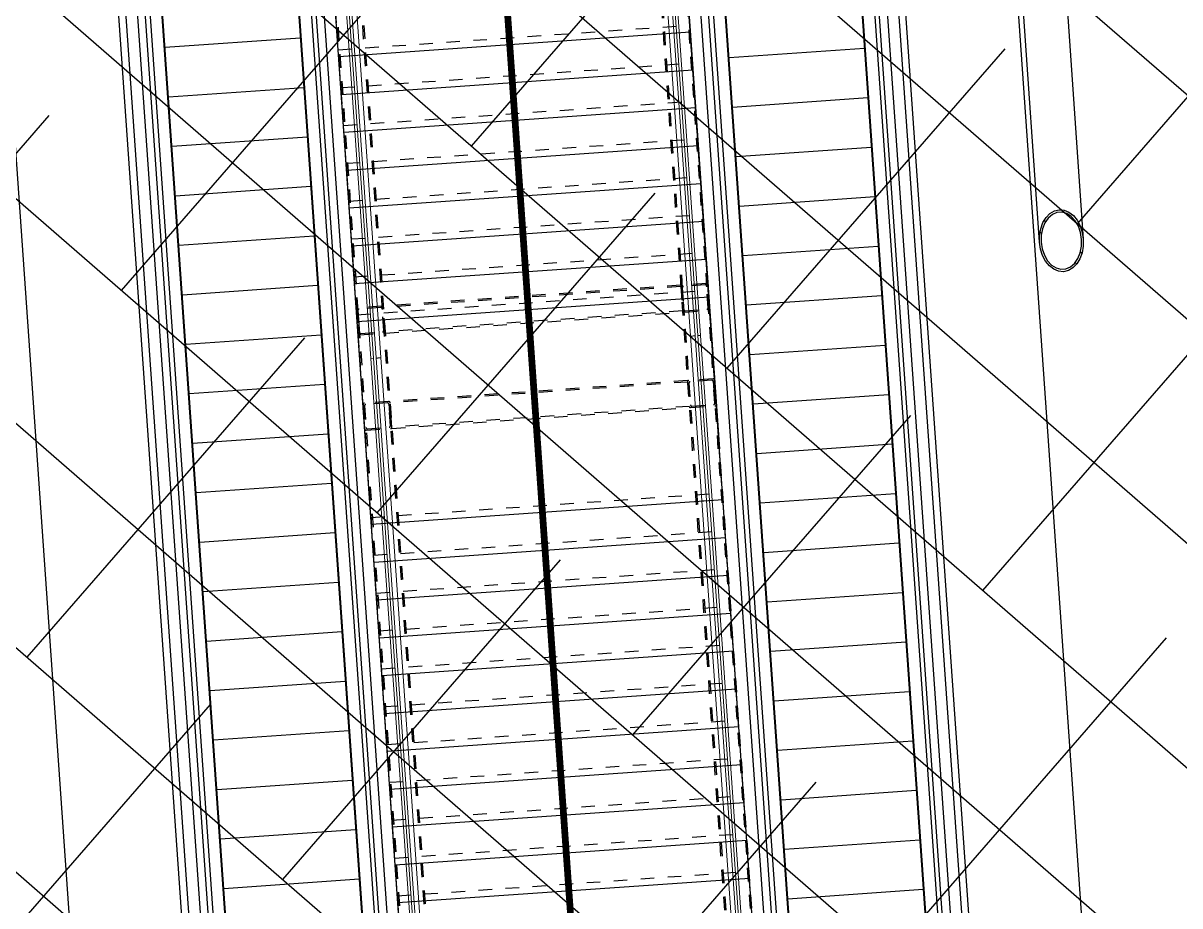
# Model space of a CAD drawing. Header units: millimetres. Extents: x 50357 to 985146, y 723188 to 1803594.
# Drawn here: x 834548.8 to 834557.34, y 818127.16 to 818133.68 of the extents above; entities that cross this region are included whole.
import ezdxf
from ezdxf.xclip import XClip

# ---------------------------------------------------------------- set-up
doc = ezdxf.new("R2010")
doc.units = ezdxf.units.MM
doc.header["$LTSCALE"] = 3
doc.header["$MEASUREMENT"] = 0
for name, pattern in [('DASHED2', [0.375, 0.25, -0.125]), ('Grid Line', [22.225, 12.7, -3.175, 3.175, -3.175]), ('XXASB-PIW-ARC-DWG-1012-MWP-XXXX-WS3-XC$0$XXXXX-PIW-P-ASB_BRIDGE_STAIR_ESCALATOR-XXX$0$Member Hidden', [4.5, 2.5, -2])]:
    doc.linetypes.add(name, pattern=pattern)
doc.layers.add('-Excluded area line', color=7, linetype='DASHED2', lineweight=40)
doc.layers.add('-Section line', color=7, linetype='Continuous')
doc.layers.add('00_Xref', color=7, linetype='Continuous')
for name, color, linetype, true_color in [('WKD071__', 7, 'Continuous', 0x6e6e6e), ('XXASB-PIW-ARC-DWG-1012-MWP-XXXX-WS3-XC$0$XXXXX-PIW-P-ASB_BRIDGE_DECK_STR-XXX$0$ADS280_BSteel', 7, 'Continuous', 0x6e6e6e), ('XXASB-PIW-ARC-DWG-1012-MWP-XXXX-WS3-XC$0$XXXXX-PIW-P-ASB_BRIDGE_DECK_STR-XXX$0$ADS280_S', 7, 'Continuous', 0x6e6e6e), ('XXASB-PIW-ARC-DWG-1012-MWP-XXXX-WS3-XC$0$XXXXX-PIW-P-ASB_BRIDGE_STAIR_ESCALATOR-XXX$0$A-GENM', 7, 'Continuous', 0x6e6e6e), ('XXASB-PIW-ARC-DWG-1012-MWP-XXXX-WS3-XC$0$XXXXX-PIW-P-ASB_BRIDGE_STAIR_ESCALATOR-XXX$0$ADS240', 7, 'XXASB-PIW-ARC-DWG-1012-MWP-XXXX-WS3-XC$0$XXXXX-PIW-P-ASB_BRIDGE_STAIR_ESCALATOR-XXX$0$Member Hidden', 0x6e6e6e), ('XXASB-PIW-ARC-DWG-1012-MWP-XXXX-WS3-XC$0$XXXXX-PIW-P-ASB_BRIDGE_STAIR_ESCALATOR-XXX$0$ADS240_F', 7, 'Continuous', 0x6e6e6e), ('XXASB-PIW-ARC-DWG-1012-MWP-XXXX-WS3-XC$0$XXXXX-PIW-P-ASB_BRIDGE_STAIR_ESCALATOR-XXX$0$ADS292_H', 7, 'XXASB-PIW-ARC-DWG-1012-MWP-XXXX-WS3-XC$0$XXXXX-PIW-P-ASB_BRIDGE_STAIR_ESCALATOR-XXX$0$Member Hidden', 0x6e6e6e), ('XXASB-PIW-ARC-DWG-1012-MWP-XXXX-WS3-XC$0$XXXXX-PIW-P-ASB_BRIDGE_STAIR_ESCALATOR-XXX$0$ADS292_H1', 7, 'XXASB-PIW-ARC-DWG-1012-MWP-XXXX-WS3-XC$0$XXXXX-PIW-P-ASB_BRIDGE_STAIR_ESCALATOR-XXX$0$Member Hidden', 0x6e6e6e), ('XXASB-PIW-ARC-DWG-1012-MWP-XXXX-WS3-XC$0$XXXXX-PIW-P-ASB_BRIDGE_STAIR_ESCALATOR-XXX$0$Q-SPCQ-1', 7, 'Continuous', 0x6e6e6e)]:
    doc.layers.add(name, color=color, linetype=linetype, true_color=true_color)
doc.layers.add('XXASB-PIW-ARC-DWG-1012-MWP-XXXX-WS3-XC$0$XXXXX-PIW-P-ASB_BRIDGE_DECK_ARC-XXX$0$A-FLOR-HRAL', color=7, linetype='Continuous', lineweight=13, true_color=0x6e6e6e)

# ---------------------------------------------------------------- blocks, each defined once
blk = doc.blocks.new('x-baseplan')
blk.add_lwpolyline([(834550.5505, 818213.8099), (834557.1707, 818119.1058), (834549.7388, 818118.5863), (834547.9798, 818143.7498), (834547.5808, 818143.722), (834547.5407, 818144.2956), (834539.9643, 818143.7659), (834540.0207, 818142.9597), (834532.4541, 818142.4509), (834523.9731, 818144.3196), (834526.2542, 818154.6723), (834539.4112, 818151.6754), (834539.6457, 818148.3218), (834547.2222, 818148.8514), (834547.1833, 818149.4081), (834547.5823, 818149.436), (834542.9962, 818215.0413), (834543.2207, 818215.057), (834550.326, 818213.7942), (834550.5505, 818213.8099)])
blk = doc.blocks.new('XXASB-PIW-ARC-DWG-1012-MWP-XXXX-WS3-XC$0$XXXXX-PIW-P-ASB_BRIDGE_DECK_ARC-XXX$0$HANDRAIL - HANDRAIL-3273728-DECK F_F_L__ARC')
at = {"layer": 'XXASB-PIW-ARC-DWG-1012-MWP-XXXX-WS3-XC$0$XXXXX-PIW-P-ASB_BRIDGE_DECK_ARC-XXX$0$A-FLOR-HRAL'}
for p, q in [((-668972.4, 91790.1), (-668972.4, 87310.1)), ((-668937.4, 87310.1), (-668937.4, 91790.1)), ((-668917.4, 87307.6), (-668917.4, 91787.6)), ((-668917.4, 87307.6), (-668917.4, 91787.6)), ((-668897.4, 91787.6), (-668897.4, 87307.6)), ((-668972.4, 87310.1), (-668972.4, 86090.1)), ((-668937.4, 86090.1), (-668937.4, 87310.1)), ((-668917.4, 86087.6), (-668917.4, 87307.6)), ((-668917.4, 86087.6), (-668917.4, 87307.6)), ((-668917.4, 87307.6), (-668897.4, 87307.6)), ((-668897.4, 87307.6), (-668897.4, 86087.6)), ((-668972.4, 86090.1), (-668972.5, 81890.1)), ((-668937.5, 81890.1), (-668937.4, 86090.1)), ((-668917.5, 81887.6), (-668917.4, 86087.6)), ((-668917.5, 81887.6), (-668917.4, 86087.6)), ((-668917.4, 86087.6), (-668897.4, 86087.6)), ((-668897.4, 86087.6), (-668897.5, 81887.6))]:
    blk.add_line(p, q, dxfattribs=at)
for points in [[(-668962.4, 87307.6), (-668964.2, 87307.6), (-668966.8, 87307.8), (-668969.6, 87308.3), (-668971.2, 87308.8), (-668972.2, 87309.4), (-668972.4, 87309.9), (-668972.4, 87310.1)], [(-668962.4, 86087.6), (-668964.2, 86087.6), (-668966.8, 86087.8), (-668969.6, 86088.3), (-668971.2, 86088.8), (-668972.2, 86089.4), (-668972.4, 86089.9), (-668972.4, 86090.1)]]:
    blk.add_open_spline(points, degree=3, knots=[0, 0, 0, 0, 0.1666667, 0.25, 0.3333333, 0.4166667, 0.5, 0.5, 0.5, 0.5], dxfattribs=at)
for points in [[(-668937.4, 87310.1), (-668937.4, 87309.9), (-668937.7, 87309.4), (-668938.7, 87308.8), (-668940.3, 87308.3), (-668942.4, 87307.9), (-668959.8, 87307.6), (-668961.6, 87307.6), (-668962.4, 87307.6)], [(-668937.4, 86090.1), (-668937.4, 86089.9), (-668937.7, 86089.4), (-668938.7, 86088.8), (-668940.3, 86088.3), (-668942.4, 86087.9), (-668959.8, 86087.6), (-668961.6, 86087.6), (-668962.4, 86087.6)]]:
    blk.add_open_spline(points, degree=3, dxfattribs=at)
blk = doc.blocks.new('XXASB-PIW-ARC-DWG-1012-MWP-XXXX-WS3-XC$0$XXXXX-PIW-P-ASB_BRIDGE_DECK_ARC-XXX$0$HANDRAIL1 - HANDRAIL-3274031-DECK F_F_L__ARC')
at = {"layer": 'XXASB-PIW-ARC-DWG-1012-MWP-XXXX-WS3-XC$0$XXXXX-PIW-P-ASB_BRIDGE_DECK_ARC-XXX$0$A-FLOR-HRAL'}
for p, q in [((-671148, 87307.6), (-671147.9, 91787.6)), ((-671128, 87307.6), (-671127.9, 91787.6)), ((-671127.9, 91787.6), (-671128, 87307.6)), ((-671107.9, 91790.1), (-671108, 87310.1)), ((-671073, 87310.1), (-671072.9, 91790.1)), ((-671148, 86087.6), (-671148, 87307.6)), ((-671148, 87307.6), (-671128, 87307.6)), ((-671128, 86087.6), (-671128, 87307.6)), ((-671128, 87307.6), (-671128, 86087.6)), ((-671108, 87310.1), (-671108, 86090.1)), ((-671073, 86090.1), (-671073, 87310.1)), ((-671148, 81887.6), (-671148, 86087.6)), ((-671148, 86087.6), (-671128, 86087.6)), ((-671128, 81887.6), (-671128, 86087.6)), ((-671128, 86087.6), (-671128, 81887.6)), ((-671108, 86090.1), (-671108, 81890.1)), ((-671073, 81890.1), (-671073, 86090.1))]:
    blk.add_line(p, q, dxfattribs=at)
for points in [[(-671098, 87307.6), (-671099.7, 87307.6), (-671102.3, 87307.8), (-671105.1, 87308.3), (-671106.7, 87308.8), (-671107.7, 87309.4), (-671108, 87309.9), (-671108, 87310.1)], [(-671098, 86087.6), (-671099.7, 86087.6), (-671102.3, 86087.8), (-671105.1, 86088.3), (-671106.7, 86088.8), (-671107.7, 86089.4), (-671108, 86089.9), (-671108, 86090.1)]]:
    blk.add_open_spline(points, degree=3, knots=[0, 0, 0, 0, 0.1666667, 0.25, 0.3333333, 0.4166667, 0.5, 0.5, 0.5, 0.5], dxfattribs=at)
for points in [[(-671073, 87310.1), (-671073, 87309.9), (-671073.2, 87309.4), (-671074.2, 87308.8), (-671075.8, 87308.3), (-671077.9, 87307.9), (-671095.3, 87307.6), (-671097.1, 87307.6), (-671098, 87307.6)], [(-671073, 86090.1), (-671073, 86089.9), (-671073.2, 86089.4), (-671074.2, 86088.8), (-671075.8, 86088.3), (-671077.9, 86087.9), (-671080.4, 86087.6), (-671097.1, 86087.6), (-671098, 86087.6)]]:
    blk.add_open_spline(points, degree=3, dxfattribs=at)
blk = doc.blocks.new('XXASB-PIW-ARC-DWG-1012-MWP-XXXX-WS3-XC$0$XXXXX-PIW-P-ASB_BRIDGE_DECK_ARC-XXX')
at = {"layer": 'XXASB-PIW-ARC-DWG-1012-MWP-XXXX-WS3-XC$0$XXXXX-PIW-P-ASB_BRIDGE_DECK_ARC-XXX$0$A-FLOR-HRAL', "rotation": 3.999000000000387}
for name, p in [('XXASB-PIW-ARC-DWG-1012-MWP-XXXX-WS3-XC$0$XXXXX-PIW-P-ASB_BRIDGE_DECK_ARC-XXX$0$HANDRAIL - HANDRAIL-3273728-DECK F_F_L__ARC', (835227159.6, 818090927.1)), ('XXASB-PIW-ARC-DWG-1012-MWP-XXXX-WS3-XC$0$XXXXX-PIW-P-ASB_BRIDGE_DECK_ARC-XXX$0$HANDRAIL1 - HANDRAIL-3274031-DECK F_F_L__ARC', (835226970.6, 818090913.9))]:
    blk.add_blockref(name, p, dxfattribs=at)
blk = doc.blocks.new('XXASB-PIW-ARC-DWG-1012-MWP-XXXX-WS3-XC$0$XXXXX-PIW-P-ASB_BRIDGE_DECK_STR-XXX')
at = {"layer": 'XXASB-PIW-ARC-DWG-1012-MWP-XXXX-WS3-XC$0$XXXXX-PIW-P-ASB_BRIDGE_DECK_STR-XXX$0$ADS280_BSteel'}
h = blk.add_hatch(dxfattribs=at)
h.set_pattern_fill('FP_2', color=256, angle=93.99871, style=0, pattern_type=2)
h.set_pattern_definition([(138.9987, (834535446.13, 818208226.75), (-233.3007, -268.3695), []), (138.9987, (834535066.06, 818208200.2), (-233.3007, -268.3695), [])])
h.paths.add_polyline_path([(834556303.2, 818132061.6), (834556303.7, 818132112.7), (834556312.3, 818132161.8), (834556328.5, 818132206.5), (834556351.5, 818132244.4), (834556380.3, 818132273.8), (834556413.2, 818132293.1), (834556448.8, 818132301.3), (834556485.1, 818132298.1), (834556520.4, 818132283.6), (834556553, 818132258.5), (834556581.1, 818132224.1), (834556603.4, 818132182.2), (834556618.7, 818132134.7), (834556626.3, 818132084.2), (834556625.8, 818132033), (834556617.2, 818131983.9), (834556601, 818131939.2), (834556578, 818131901.3), (834556549.2, 818131871.9), (834556516.3, 818131852.6), (834556480.7, 818131844.4), (834556444.4, 818131847.6), (834556409, 818131862.1), (834556376.5, 818131887.2), (834556348.4, 818131921.6), (834556326.1, 818131963.6), (834556310.8, 818132011)], flags=0)
h.paths.add_polyline_path([(834556315.7, 818132062.4), (834556323.5, 818132012.3), (834556339.6, 818131965.6), (834556362.9, 818131925.2), (834556392.2, 818131893.4), (834556425.7, 818131872), (834556461.4, 818131862.3), (834556497.3, 818131864.8), (834556531.4, 818131879.4), (834556561.6, 818131905.3), (834556586.1, 818131940.8), (834556603.6, 818131984.1), (834556613, 818132032.5), (834556613.8, 818132083.3), (834556606, 818132133.4), (834556589.9, 818132180.1), (834556566.6, 818132220.5), (834556537.3, 818132252.3), (834556503.8, 818132273.7), (834556468.1, 818132283.4), (834556432.1, 818132280.9), (834556398.1, 818132266.3), (834556367.9, 818132240.5), (834556343.4, 818132204.9), (834556325.9, 818132161.6), (834556316.5, 818132113.2)], flags=0)
for p, q in [((834556303.2, 818132061.6), (834556078.3, 818135279)), ((834556401.4, 818135301.5), (834556626.3, 818132084.2))]:
    blk.add_line(p, q, dxfattribs=at)
at = {"layer": 'XXASB-PIW-ARC-DWG-1012-MWP-XXXX-WS3-XC$0$XXXXX-PIW-P-ASB_BRIDGE_DECK_STR-XXX$0$ADS280_S', "flags": 128}
for points in [[(834556303.2, 818132062), (834556303.7, 818132112.7), (834556312.3, 818132161.8), (834556328.5, 818132206.5), (834556351.5, 818132244.4), (834556380.3, 818132273.8), (834556413.2, 818132293.1), (834556448.8, 818132301.3), (834556485.1, 818132298.1), (834556520.4, 818132283.6), (834556553, 818132258.5), (834556581.1, 818132224.1), (834556603.4, 818132182.2), (834556618.7, 818132134.7), (834556626.3, 818132084.6)], [(834556613.8, 818132083.3), (834556606, 818132133.4), (834556589.9, 818132180.1), (834556566.6, 818132220.5), (834556537.3, 818132252.3), (834556503.8, 818132273.7), (834556468.1, 818132283.4), (834556432.1, 818132280.9), (834556398.1, 818132266.3), (834556367.9, 818132240.5), (834556343.4, 818132204.9), (834556325.9, 818132161.6), (834556316.5, 818132113.2), (834556315.7, 818132062.4)], [(834556626.3, 818132084.2), (834556625.8, 818132033), (834556617.2, 818131983.9), (834556601, 818131939.2), (834556578, 818131901.3), (834556549.2, 818131871.9), (834556516.3, 818131852.6), (834556480.7, 818131844.4), (834556444.4, 818131847.6), (834556409, 818131862.1), (834556376.5, 818131887.2), (834556348.4, 818131921.6), (834556326.1, 818131963.6), (834556310.8, 818132011), (834556303.2, 818132061.6)], [(834556315.7, 818132062.4), (834556323.5, 818132012.3), (834556339.6, 818131965.6), (834556362.9, 818131925.2), (834556392.2, 818131893.4), (834556425.7, 818131872), (834556461.4, 818131862.3), (834556497.3, 818131864.8), (834556531.4, 818131879.4), (834556561.6, 818131905.3), (834556586.1, 818131940.8), (834556603.6, 818131984.1), (834556613, 818132032.5), (834556613.8, 818132083.3)]]:
    blk.add_lwpolyline(points, dxfattribs=at)
blk = doc.blocks.new('XXASB-PIW-ARC-DWG-1012-MWP-XXXX-WS3-XC$0$XXXXX-PIW-P-ASB_BRIDGE_STAIR_ESCALATOR-XXX$0$KONEGL-TravelMaster110_Escalator_Single_metric - TM110 - 101384-1810381-DECK F_F_L__STR')
at = {"layer": 'XXASB-PIW-ARC-DWG-1012-MWP-XXXX-WS3-XC$0$XXXXX-PIW-P-ASB_BRIDGE_STAIR_ESCALATOR-XXX$0$Q-SPCQ-1'}
for p, q in [((7575.6, 773.5), (-885, 773.5)), ((7327.3, 687.4), (-8262.6, 687.4)), ((-8262.6, 629.2), (7327.3, 629.2)), ((7574.3, 593.5), (-7791.7, 593.5)), ((-7757, 505), (7607.7, 505)), ((-7748.3, 500), (7616.1, 500)), ((-4336.6, 500), (-4336.6, -500)), ((-3970.6, 500), (-3970.6, -500)), ((-3604.5, 500), (-3604.5, -500)), ((-3238.4, 500), (-3238.4, -500)), ((-2872.3, 500), (-2872.3, -500)), ((-2506.2, 500), (-2506.2, -500)), ((-2140.2, 500), (-2140.2, -500)), ((-1774.1, 500), (-1774.1, -500)), ((-1408, 500), (-1408, -500)), ((-1041.9, 500), (-1041.9, -500)), ((-675.8, 500), (-675.8, -500)), ((-309.7, 500), (-309.7, -500)), ((56.3, 500), (56.3, -500)), ((422.4, 500), (422.4, -500)), ((788.5, 500), (788.5, -500)), ((1154.6, 500), (1154.6, -500)), ((1520.7, 500), (1520.7, -500)), ((1886.7, 500), (1886.7, -500)), ((7607.7, -505), (-7757, -505)), ((7616.1, -500), (-7748.3, -500)), ((7574.3, -593.5), (-7791.7, -593.5)), ((-8262.6, -629.2), (7327.3, -629.2)), ((7327.3, -687.4), (-8262.6, -687.4)), ((-7790.5, -773.5), (7575.6, -773.5))]:
    blk.add_line(p, q, dxfattribs=at)
blk = doc.blocks.new('XXASB-PIW-ARC-DWG-1012-MWP-XXXX-WS3-XC$0$XXXXX-PIW-P-ASB_BRIDGE_STAIR_ESCALATOR-XXX$0$KONEGL-TravelMaster110_Escalator_Single_metric - TM110 - 101384-V1-DECK F_F_L__STR')
at = {"layer": 'XXASB-PIW-ARC-DWG-1012-MWP-XXXX-WS3-XC$0$XXXXX-PIW-P-ASB_BRIDGE_STAIR_ESCALATOR-XXX$0$Q-SPCQ-1'}
for p, q in [((7575.6, 773.5), (-7790.4, 773.5)), ((7327.3, 687.4), (-8262.6, 687.4)), ((-8262.6, 629.2), (7327.3, 629.2)), ((7574.3, 593.5), (-7791.7, 593.5)), ((-7757, 505), (7607.7, 505)), ((-7748.3, 500), (7616.1, 500)), ((-3970.6, 500), (-3970.6, -500)), ((-3604.5, 500), (-3604.5, -500)), ((-3238.4, 500), (-3238.4, -500)), ((-2872.3, 500), (-2872.3, -500)), ((-2506.2, 500), (-2506.2, -500)), ((-2140.2, 500), (-2140.2, -500)), ((-1774.1, 500), (-1774.1, -500)), ((-1408, 500), (-1408, -500)), ((-1041.9, 500), (-1041.9, -500)), ((-675.8, 500), (-675.8, -500)), ((-309.7, 500), (-309.7, -500)), ((56.3, 500), (56.3, -500)), ((422.4, 500), (422.4, -500)), ((788.5, 500), (788.5, -500)), ((1154.6, 500), (1154.6, -500)), ((1520.7, 500), (1520.7, -500)), ((1886.7, 500), (1886.7, -500)), ((2252.8, 500), (2252.8, -500)), ((7607.7, -505), (-7757, -505)), ((7616.1, -500), (-7748.3, -500)), ((7574.3, -593.5), (-7791.7, -593.5)), ((-8262.6, -629.2), (7327.3, -629.2)), ((7327.3, -687.4), (-8262.6, -687.4)), ((-885, -773.5), (7575.6, -773.5))]:
    blk.add_line(p, q, dxfattribs=at)
blk = doc.blocks.new('XXASB-PIW-ARC-DWG-1012-MWP-XXXX-WS3-XC$0$XXXXX-PIW-P-ASB_BRIDGE_STAIR_ESCALATOR-XXX$0$Square Hollow Sections - SHS 200x200x10-V38-DECK F_F_L__STR')
at = {"layer": 'XXASB-PIW-ARC-DWG-1012-MWP-XXXX-WS3-XC$0$XXXXX-PIW-P-ASB_BRIDGE_STAIR_ESCALATOR-XXX$0$ADS292_H'}
for p, q in [((-1100.3, -100), (-1100.3, 100)), ((1099.8, 100), (-1100.3, 100)), ((1099.8, 90), (-1100.3, 90)), ((1099.8, 100), (1099.8, -100)), ((1099.8, -90), (-1100.3, -90)), ((-1100.3, -100), (1099.8, -100))]:
    blk.add_line(p, q, dxfattribs=at)
blk = doc.blocks.new('XXASB-PIW-ARC-DWG-1012-MWP-XXXX-WS3-XC$0$XXXXX-PIW-P-ASB_BRIDGE_STAIR_ESCALATOR-XXX$0$A$C1D6126A4')
at = {"layer": 'XXASB-PIW-ARC-DWG-1012-MWP-XXXX-WS3-XC$0$XXXXX-PIW-P-ASB_BRIDGE_STAIR_ESCALATOR-XXX$0$ADS240_F'}
for p, q in [((834554618.2, 818120845), (834553171.9, 818141534.5)), ((834552024.5, 818120663.7), (834550578.3, 818141353.2)), ((834551131.9, 818133432.5), (834553725.6, 818133613.8)), ((834551151.5, 818133153.2), (834553745.1, 818133334.5)), ((834551171, 818132873.9), (834553764.7, 818133055.2)), ((834551190.5, 818132594.6), (834553784.2, 818132775.9)), ((834551210, 818132315.3), (834553803.7, 818132496.6)), ((834551229.6, 818132035.9), (834553823.2, 818132217.3)), ((834551249.1, 818131756.6), (834553842.8, 818131937.9)), ((834551268.6, 818131477.3), (834553862.3, 818131658.6)), ((834551373.2, 818129981), (834553966.9, 818130162.3)), ((834551373.2, 818129981), (834553966.9, 818130162.3)), ((834551392.7, 818129701.6), (834553986.4, 818129883)), ((834551412.3, 818129422.3), (834554005.9, 818129603.6)), ((834551431.8, 818129143), (834554025.5, 818129324.3)), ((834551451.3, 818128863.7), (834554045, 818129045)), ((834551470.8, 818128584.4), (834554064.5, 818128765.7)), ((834551490.4, 818128305.1), (834554084, 818128486.4)), ((834551509.9, 818128025.7), (834554103.6, 818128207)), ((834551529.4, 818127746.4), (834554123.1, 818127927.7)), ((834551549, 818127467.1), (834554142.6, 818127648.4)), ((834551568.5, 818127187.8), (834554162.1, 818127369.1))]:
    blk.add_line(p, q, dxfattribs=at)
blk = doc.blocks.new('XXASB-PIW-ARC-DWG-1012-MWP-XXXX-WS3-XC$0$XXXXX-PIW-P-ASB_BRIDGE_STAIR_ESCALATOR-XXX$0$200x200x10 SHS')
at = {"layer": 'XXASB-PIW-ARC-DWG-1012-MWP-XXXX-WS3-XC$0$XXXXX-PIW-P-ASB_BRIDGE_STAIR_ESCALATOR-XXX$0$ADS292_H1', "ltscale": 0.3}
blk.add_lwpolyline([(90, 0), (-90, 0, 0.414214), (-100, -10), (-100, -190, 0.414214), (-90, -200), (90, -200, 0.414214), (100, -190), (100, -10, 0.414214)], format="xyb", close=True, dxfattribs=at)
at = {"layer": 'XXASB-PIW-ARC-DWG-1012-MWP-XXXX-WS3-XC$0$XXXXX-PIW-P-ASB_BRIDGE_STAIR_ESCALATOR-XXX$0$ADS292_H1', "ltscale": 0.2}
blk.add_lwpolyline([(80, -10), (-80, -10, 0.414214), (-90, -20), (-90, -180, 0.414214), (-80, -190), (80, -190, 0.414214), (90, -180), (90, -20, 0.414214)], format="xyb", close=True, dxfattribs=at)
blk = doc.blocks.new('XXASB-PIW-ARC-DWG-1012-MWP-XXXX-WS3-XC$0$XXXXX-PIW-P-ASB_BRIDGE_STAIR_ESCALATOR-XXX')
at = {"layer": 'XXASB-PIW-ARC-DWG-1012-MWP-XXXX-WS3-XC$0$XXXXX-PIW-P-ASB_BRIDGE_STAIR_ESCALATOR-XXX$0$A-GENM'}
for points in [[(834556115.3, 818121613.3), (834556165.2, 818121616.8), (834554798, 818141174), (834554897.8, 818141181), (834554789.8, 818142726.2), (834554640.1, 818142715.8)], [(834550435.1, 818121216.2), (834550385.3, 818121212.7), (834549018.1, 818140770), (834548918.4, 818140763), (834548810.4, 818142308.3), (834548960, 818142318.7)]]:
    blk.add_lwpolyline(points, dxfattribs=at)
at = {"layer": 'XXASB-PIW-ARC-DWG-1012-MWP-XXXX-WS3-XC$0$XXXXX-PIW-P-ASB_BRIDGE_STAIR_ESCALATOR-XXX$0$ADS240'}
for p, q in [((834554614.7, 818120894.9), (834553168.4, 818141584.4)), ((834552021.1, 818120713.6), (834550574.8, 818141403.1)), ((834551128.5, 818133482.4), (834553722.1, 818133663.7)), ((834551148, 818133203.1), (834553741.7, 818133384.4)), ((834551167.5, 818132923.8), (834553761.2, 818133105.1)), ((834551187, 818132644.5), (834553780.7, 818132825.8)), ((834551206.6, 818132365.1), (834553800.2, 818132546.5)), ((834551226.1, 818132085.8), (834553819.8, 818132267.1)), ((834551245.6, 818131806.5), (834553839.3, 818131987.8)), ((834551265.1, 818131527.2), (834553858.8, 818131708.5)), ((834551369.7, 818130030.8), (834553963.4, 818130212.2)), ((834551369.7, 818130030.8), (834553963.4, 818130212.2)), ((834551389.3, 818129751.5), (834553982.9, 818129932.8)), ((834551408.8, 818129472.2), (834554002.5, 818129653.5)), ((834551428.3, 818129192.9), (834554022, 818129374.2)), ((834551447.8, 818128913.6), (834554041.5, 818129094.9)), ((834551467.4, 818128634.3), (834554061, 818128815.6)), ((834551486.9, 818128354.9), (834554080.6, 818128536.2)), ((834551506.4, 818128075.6), (834554100.1, 818128256.9)), ((834551525.9, 818127796.3), (834554119.6, 818127977.6)), ((834551545.5, 818127517), (834554139.1, 818127698.3)), ((834551565, 818127237.7), (834554158.7, 818127419))]:
    blk.add_line(p, q, dxfattribs=at)
at = {"layer": 'XXASB-PIW-ARC-DWG-1012-MWP-XXXX-WS3-XC$0$XXXXX-PIW-P-ASB_BRIDGE_STAIR_ESCALATOR-XXX$0$ADS292_H'}
for p, q in [((834553100.9, 818142407.7), (834554608.2, 818120844.3)), ((834553110.8, 818142408.4), (834554618.2, 818120845)), ((834552911.3, 818142394.4), (834554418.7, 818120831.1)), ((834552921.3, 818142395.1), (834554428.7, 818120831.8)), ((834550517.2, 818142227.1), (834552024.5, 818120663.7)), ((834550527.1, 818142227.8), (834552034.5, 818120664.4)), ((834550706.7, 818142240.3), (834552214.1, 818120677)), ((834550716.7, 818142241), (834552224.1, 818120677.6))]:
    blk.add_line(p, q, dxfattribs=at)
at = {"layer": 'XXASB-PIW-ARC-DWG-1012-MWP-XXXX-WS3-XC$0$XXXXX-PIW-P-ASB_BRIDGE_STAIR_ESCALATOR-XXX$0$ADS240_F'}
blk.add_blockref('XXASB-PIW-ARC-DWG-1012-MWP-XXXX-WS3-XC$0$XXXXX-PIW-P-ASB_BRIDGE_STAIR_ESCALATOR-XXX$0$A$C1D6126A4', (0, 0), dxfattribs=at)
at = {"layer": 'XXASB-PIW-ARC-DWG-1012-MWP-XXXX-WS3-XC$0$XXXXX-PIW-P-ASB_BRIDGE_STAIR_ESCALATOR-XXX$0$ADS292_H'}
for p, rotation in [((834552565.7, 818131568.3), 3.998705136097185), ((834552615, 818130863.7), 3.999000000000387)]:
    blk.add_blockref('XXASB-PIW-ARC-DWG-1012-MWP-XXXX-WS3-XC$0$XXXXX-PIW-P-ASB_BRIDGE_STAIR_ESCALATOR-XXX$0$Square Hollow Sections - SHS 200x200x10-V38-DECK F_F_L__STR', p, dxfattribs=dict(at, rotation=rotation))
at = {"layer": 'XXASB-PIW-ARC-DWG-1012-MWP-XXXX-WS3-XC$0$XXXXX-PIW-P-ASB_BRIDGE_STAIR_ESCALATOR-XXX$0$ADS292_H1'}
for p, rotation in [((834553662.8, 818131645), 93.99870513598016), ((834551268.6, 818131477.6), 93.99870513598017), ((834553712, 818130940.4), 93.99870513598016), ((834551317.8, 818130773.1), 93.99870513598017)]:
    blk.add_blockref('XXASB-PIW-ARC-DWG-1012-MWP-XXXX-WS3-XC$0$XXXXX-PIW-P-ASB_BRIDGE_STAIR_ESCALATOR-XXX$0$200x200x10 SHS', p, dxfattribs=dict(at, rotation=rotation))
at = {"layer": 'XXASB-PIW-ARC-DWG-1012-MWP-XXXX-WS3-XC$0$XXXXX-PIW-P-ASB_BRIDGE_STAIR_ESCALATOR-XXX$0$Q-SPCQ-1', "rotation": 93.99870513611988}
for name, p in [('XXASB-PIW-ARC-DWG-1012-MWP-XXXX-WS3-XC$0$XXXXX-PIW-P-ASB_BRIDGE_STAIR_ESCALATOR-XXX$0$KONEGL-TravelMaster110_Escalator_Single_metric - TM110 - 101384-1810381-DECK F_F_L__STR', (834554643.4, 818131577.4)), ('XXASB-PIW-ARC-DWG-1012-MWP-XXXX-WS3-XC$0$XXXXX-PIW-P-ASB_BRIDGE_STAIR_ESCALATOR-XXX$0$KONEGL-TravelMaster110_Escalator_Single_metric - TM110 - 101384-V1-DECK F_F_L__STR', (834550506.5, 818131288.2))]:
    blk.add_blockref(name, p, dxfattribs=at)
blk = doc.blocks.new('XXASB-PIW-ARC-DWG-1012-MWP-XXXX-WS3-XC')
for name in ['XXASB-PIW-ARC-DWG-1012-MWP-XXXX-WS3-XC$0$XXXXX-PIW-P-ASB_BRIDGE_DECK_STR-XXX', 'XXASB-PIW-ARC-DWG-1012-MWP-XXXX-WS3-XC$0$XXXXX-PIW-P-ASB_BRIDGE_DECK_ARC-XXX', 'XXASB-PIW-ARC-DWG-1012-MWP-XXXX-WS3-XC$0$XXXXX-PIW-P-ASB_BRIDGE_STAIR_ESCALATOR-XXX']:
    blk.add_blockref(name, (0, 0))

msp = doc.modelspace()

# ---------------------------------------------------------------- hatches: boundary and pattern name
at = {"layer": '-Excluded area line'}
h = msp.add_hatch(dxfattribs=at)
h.set_pattern_fill('ANSI31', color=256)
h.set_pattern_definition([(45, (0, -1e-20), (-0.088388347648, 0.088388347648), [])])
edge = h.paths.add_edge_path(flags=0)
edge.add_arc((834576.0018, 818046.0853), 0.5122, 0, 360)
edge = h.paths.add_edge_path(flags=17)
edge.add_line((834509.6545, 817903.2275), (834493.6514, 818132.2001))
edge.add_line((834493.6514, 818132.2001), (834495.2223, 818132.3099))
edge.add_line((834495.2223, 818132.3099), (834492.4442, 818172.006))
edge.add_line((834492.4442, 818172.006), (834490.7844, 818173.101))
edge.add_line((834490.7844, 818173.101), (834489.6765, 818188.9415))
edge.add_line((834489.6765, 818188.9415), (834489.6774, 818188.9421))
edge.add_arc((834477.0466, 818171.6149), 21.4422, 53.90525, 53.90955, ccw=False)
edge.add_line((834489.6787, 818188.9412), (834492.8109, 818186.3755))
edge.add_line((834492.8109, 818186.3755), (834497.7494, 818181.813))
edge.add_arc((834561.6075, 818267.2782), 106.6872, 233.233545, 261.758005)
edge.add_line((834546.3134, 818161.6929), (834554.1557, 818160.6631))
edge.add_line((834554.1557, 818160.6631), (834570.5637, 818158.5084))
edge.add_line((834570.5637, 818158.5084), (834605.9636, 818157.5669))
edge.add_line((834605.9636, 818157.5669), (834605.9639, 818157.5666))
edge.add_line((834605.9639, 818157.5666), (834605.9667, 818157.5668))
edge.add_line((834605.9667, 818157.5668), (834630.1531, 818158.3824))
edge.add_line((834630.1531, 818158.3824), (834633.0978, 818158.5888))
edge.add_line((834633.0978, 818158.5888), (834636.8138, 818105.5105))
edge.add_line((834636.8138, 818105.5105), (834642.7992, 818105.9295))
edge.add_line((834642.7992, 818105.9295), (834646.2911, 818056.0516))
edge.add_line((834646.2911, 818056.0516), (834640.3051, 818055.6325))
edge.add_line((834640.3051, 818055.6325), (834643.399, 818011.4407))
edge.add_line((834643.399, 818011.4407), (834641.1551, 818011.2836))
edge.add_line((834641.1551, 818011.2836), (834643.4009, 817979.1978))
edge.add_line((834643.4009, 817979.1978), (834644.173, 817967.859))
edge.add_line((834644.173, 817967.859), (834644.8988, 817967.9097))
edge.add_line((834644.8988, 817967.9097), (834645.6245, 817967.9604))
edge.add_line((834645.6245, 817967.9604), (834648.1218, 817931.8786))
edge.add_line((834648.1218, 817931.8786), (834646.7337, 817931.6033))
edge.add_line((834646.7337, 817931.6033), (834552.2507, 817919.4891))
edge.add_line((834552.2507, 817919.4891), (834509.6545, 817903.2275))
edge = h.paths.add_edge_path(flags=0)
edge.add_arc((834576.0018, 818046.0853), 0.5122, 0, 360)
h.paths.add_polyline_path([(834583.1485, 817943.8543), (834576.0018, 818046.0853), (834503.6783, 818041.0294), (834511.7505, 817925.5589), (834547.4409, 817939.3012)], flags=0)
h.paths.add_polyline_path([(834576.0018, 818046.0853), (834503.6783, 818041.0294), (834511.7505, 817925.5589), (834547.4409, 817939.3012), (834583.1485, 817943.8543)], flags=0)
h.paths.add_polyline_path([(834576.6662, 818044.0156), (834589.1533, 818044.8886), (834588.9683, 818047.5356), (834576.4812, 818046.6627)], flags=8)
h.paths.add_polyline_path([(834616.9632, 817995.7728), (834587.3341, 817993.7015), (834583.9069, 818042.7253), (834613.536, 818044.7966)], flags=0)
edge = h.paths.add_edge_path(flags=17)
edge.add_line((834509.6545, 817903.2275), (834493.6514, 818132.2001))
edge.add_line((834493.6514, 818132.2001), (834495.2223, 818132.3099))
edge.add_line((834495.2223, 818132.3099), (834492.4442, 818172.006))
edge.add_line((834492.4442, 818172.006), (834490.7844, 818173.101))
edge.add_line((834490.7844, 818173.101), (834489.6765, 818188.9415))
edge.add_line((834489.6765, 818188.9415), (834489.6774, 818188.9421))
edge.add_arc((834477.0466, 818171.6149), 21.4422, 53.90525, 53.90955, ccw=False)
edge.add_line((834489.6787, 818188.9412), (834492.8109, 818186.3755))
edge.add_line((834492.8109, 818186.3755), (834497.7494, 818181.813))
edge.add_arc((834561.6075, 818267.2782), 106.6872, 233.233545, 261.758005)
edge.add_line((834546.3134, 818161.6929), (834554.1557, 818160.6631))
edge.add_line((834554.1557, 818160.6631), (834570.5637, 818158.5084))
edge.add_line((834570.5637, 818158.5084), (834605.9636, 818157.5669))
edge.add_line((834605.9636, 818157.5669), (834605.9639, 818157.5666))
edge.add_line((834605.9639, 818157.5666), (834605.9667, 818157.5668))
edge.add_line((834605.9667, 818157.5668), (834630.1531, 818158.3824))
edge.add_line((834630.1531, 818158.3824), (834633.0978, 818158.5888))
edge.add_line((834633.0978, 818158.5888), (834636.8138, 818105.5105))
edge.add_line((834636.8138, 818105.5105), (834642.7992, 818105.9295))
edge.add_line((834642.7992, 818105.9295), (834646.2911, 818056.0516))
edge.add_line((834646.2911, 818056.0516), (834640.3051, 818055.6325))
edge.add_line((834640.3051, 818055.6325), (834643.399, 818011.4407))
edge.add_line((834643.399, 818011.4407), (834641.1551, 818011.2836))
edge.add_line((834641.1551, 818011.2836), (834643.4009, 817979.1978))
edge.add_line((834643.4009, 817979.1978), (834644.173, 817967.859))
edge.add_line((834644.173, 817967.859), (834644.8988, 817967.9097))
edge.add_line((834644.8988, 817967.9097), (834645.6245, 817967.9604))
edge.add_line((834645.6245, 817967.9604), (834648.1218, 817931.8786))
edge.add_line((834648.1218, 817931.8786), (834646.7337, 817931.6033))
edge.add_line((834646.7337, 817931.6033), (834552.2507, 817919.4891))
edge.add_line((834552.2507, 817919.4891), (834509.6545, 817903.2275))
edge = h.paths.add_edge_path(flags=0)
edge.add_line((834542.9142, 818105.8473), (834540.3821, 818142.0821))
edge.add_line((834540.3821, 818142.0821), (834533.5274, 818141.6208))
edge.add_line((834533.5274, 818141.6208), (834523.2582, 818143.8637))
edge.add_line((834523.2582, 818143.8637), (834525.899, 818155.8488))
edge.add_arc((834558.5896, 818267.564), 116.4, 237.276176, 253.689242, ccw=False)
edge.add_line((834495.6649, 818169.6383), (834500.3325, 818102.8705))
edge.add_line((834500.3325, 818102.8705), (834542.9142, 818105.8473))
h.paths.add_polyline_path([(834566.6351, 818107.5037), (834563.804, 818148.0022), (834606.4619, 818147.2761), (834609.0351, 818110.4697)], flags=0)
h = msp.add_hatch()
h.set_pattern_fill('ANSI38', color=256, scale=10)
h.set_pattern_definition([(318.9989, (834525.5252, 818208.8837), (0.820092, 0.943371), []), (48.9989, (834525.5252, 818208.8837), (0.696812, 2.706834), [3.125, -1.875])])
edge = h.paths.add_edge_path()
edge.add_line((834539.7435, 818152.2684), (834526.3736, 818155.2143))
edge.add_line((834526.3736, 818155.2143), (834523.9731, 818144.3196))
edge.add_line((834523.9731, 818144.3196), (834532.4541, 818142.4509))
edge.add_line((834532.4541, 818142.4509), (834540.3822, 818142.974))
edge.add_line((834540.3822, 818142.974), (834540.4439, 818142.0922))
edge.add_line((834540.4439, 818142.0922), (834542.5009, 818112.666))
edge.add_line((834542.5009, 818112.666), (834565.1617, 818114.2501))
edge.add_line((834565.1617, 818114.2501), (834563.2872, 818141.0655))
edge.add_line((834563.2872, 818141.0655), (834556.0284, 818141.1832))
edge.add_line((834556.0284, 818141.1832), (834555.3405, 818151.0238))
edge.add_line((834555.3405, 818151.0238), (834562.5993, 818150.9061))
edge.add_line((834562.5993, 818150.9061), (834562.0153, 818159.2601))
edge.add_line((834562.0153, 818159.2601), (834560.518, 818159.716))
edge.add_line((834560.518, 818159.716), (834554.7192, 818160.5625))
edge.add_arc((834570.7126, 818279.8246), 120.3297, 257.639716, 262.362038, ccw=False)
edge.add_line((834544.955, 818162.284), (834538.9467, 818163.4835))
edge.add_line((834538.9467, 818163.4835), (834539.7435, 818152.2684))

# ---------------------------------------------------------------- linework, layer by layer
at = {"layer": '-Section line', "linetype": 'Grid Line', "ltscale": 2, "const_width": 0.05}
msp.add_lwpolyline([(834550.2556, 818164.1081), (834553.8475, 818112.724)], dxfattribs=at)

# ---------------------------------------------------------------- block references
at = {"layer": '00_Xref'}
ref = msp.add_blockref('x-baseplan', (0, 0), dxfattribs=at)
XClip(ref).set_block_clipping_path([(834202.4041511728, 818417.7787976696), (834906.6320897909, 818467.0097314056), (834956.0121295976, 817760.6488927433), (834251.7841909796, 817711.4179590072)])
at = {"layer": 'WKD071__', "xscale": 0.001, "yscale": 0.001, "zscale": 0.001}
msp.add_blockref('XXASB-PIW-ARC-DWG-1012-MWP-XXXX-WS3-XC', (0, 0), dxfattribs=at)

doc.saveas('drawing.dxf')
